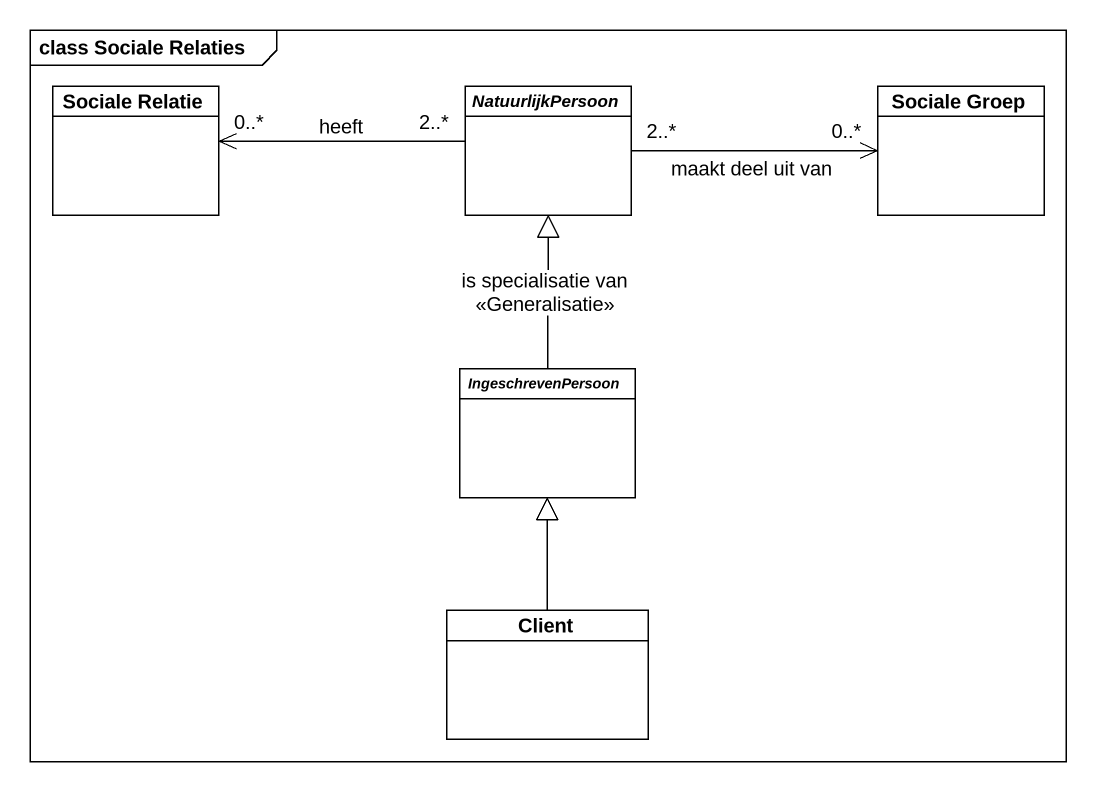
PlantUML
@startuml
mainframe class Sociale Relaties
hide circle
hide empty members
class "Sociale Relatie" as Sociale_Relatie
abstract class NatuurlijkPersoon
class "Sociale Groep" as Sociale_Groep
abstract class IngeschrevenPersoon
class Client
Sociale_Relatie "0..*" <-right- "2..*" NatuurlijkPersoon : heeft
NatuurlijkPersoon "2..*" -right-> "0..*" Sociale_Groep : maakt deel uit van
IngeschrevenPersoon -up-|> NatuurlijkPersoon : is specialisatie van\n<<Generalisatie>>
Client -up-|> IngeschrevenPersoon
@enduml
